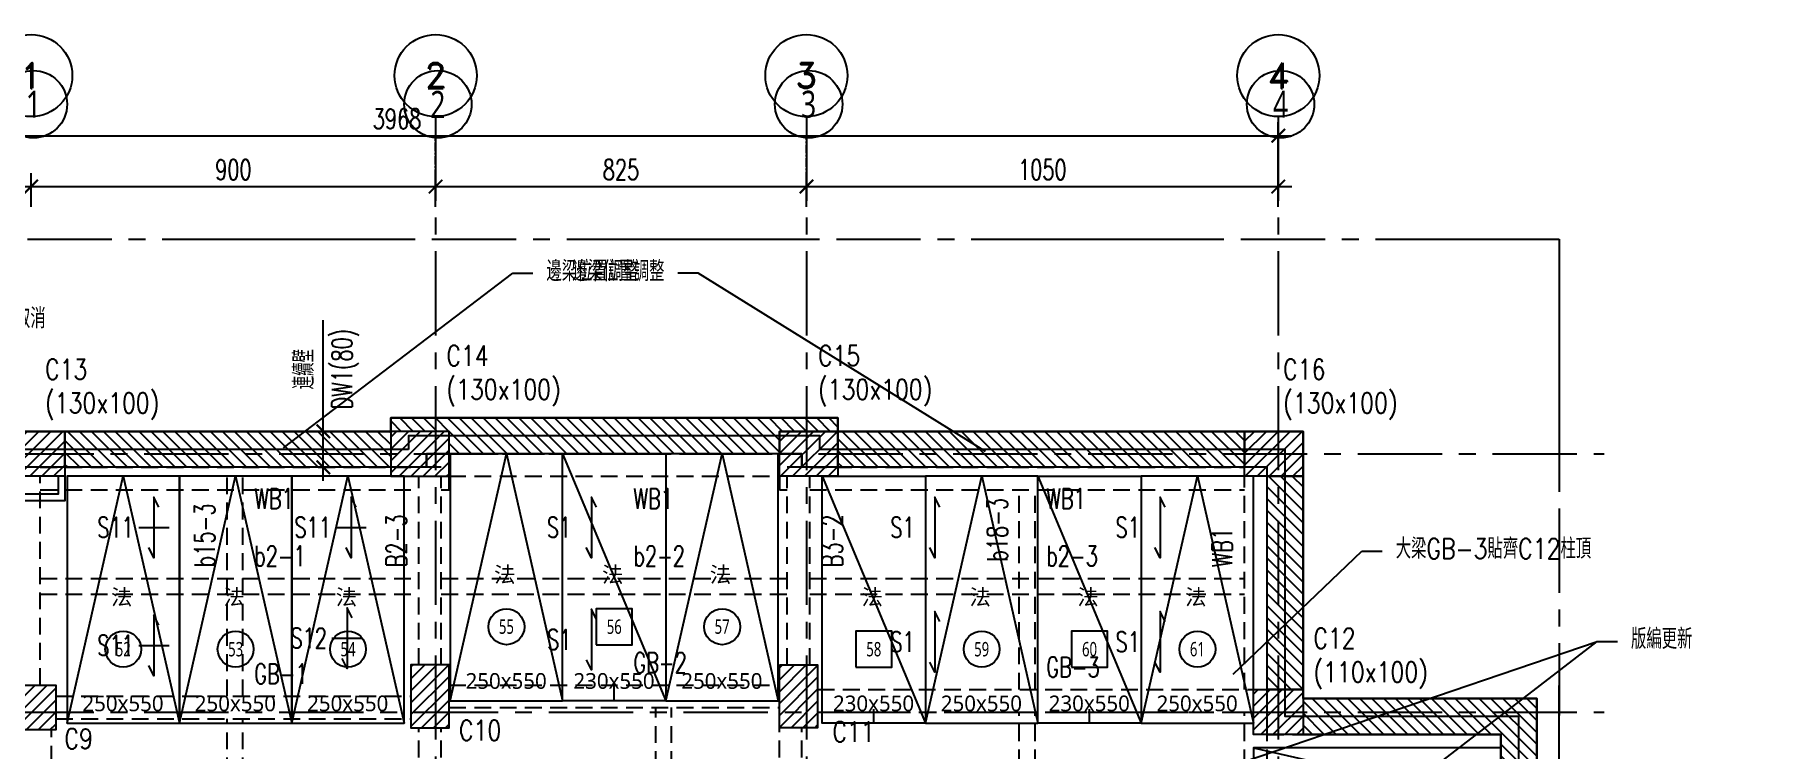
# Model space of a CAD drawing. Header units: millimetres. Extents: x -3377 to 119122, y -22007 to 15479.
# Drawn here: x 15917 to 19760, y 2226 to 3818 of the extents above; entities that cross this region are included whole.
import ezdxf
from ezdxf import colors
from ezdxf.entities.mleader import LeaderData, LeaderLine
from ezdxf.enums import TextEntityAlignment as Align
from ezdxf.math import Vec2, Vec3

# ---------------------------------------------------------------- set-up
doc = ezdxf.new("R2010")
doc.units = ezdxf.units.MM
doc.header["$LTSCALE"] = 150
doc.header["$MEASUREMENT"] = 0
doc.linetypes.add('CENTER', pattern=[2, 1.25, -0.25, 0.25, -0.25])
doc.linetypes.add('HIDDEN', pattern=[0.375, 0.25, -0.125])
doc.layers.get('0').update_dxf_attribs({"plot": 0})
for name, color, linetype, plot in [('AREA', 3, 'Continuous', False), ('S-ARCH', 252, 'Continuous', False), ('S-CLOUD_20220217(結構依建築圖2022-0216修改)', 4, 'Continuous', False)]:
    doc.layers.add(name, color=color, linetype=linetype, plot=plot)
for name, color, linetype in [('COL', 1, 'Continuous'), ('Col-Line', 8, 'CENTER'), ('Duct', 1, 'Continuous'), ('GRID', 5, 'CENTER'), ('PARK', 4, 'Continuous'), ('S-COL', 7, 'Continuous'), ('S-COLB', 4, 'HIDDEN'), ('S-CONC', 7, 'Continuous'), ('S-DIM', 2, 'Continuous'), ('S-GRID', 1, 'CENTER'), ('S-GRID-DIM', 2, 'Continuous'), ('S-GRID-T', 3, 'Continuous'), ('S-HATCH-COL', 13, 'Continuous'), ('S-HATCH-CONC', 124, 'Continuous'), ('S-RCBMB', 3, 'HIDDEN'), ('S-RCBMG', 2, 'HIDDEN'), ('S-SITE', 34, 'CENTER'), ('S-SLAB', 5, 'Continuous'), ('S-SLABT', 2, 'Continuous'), ('S-SYM', 3, 'Continuous'), ('S-TEXTB', 3, 'Continuous'), ('S-TEXTC', 3, 'Continuous'), ('S-TEXTG', 2, 'Continuous'), ('WALL', 2, 'Continuous')]:
    doc.layers.add(name, color=color, linetype=linetype)
doc.styles.add('C1', font='', dxfattribs={"bigfont": 'japanese.shx'})
doc.styles.add('CD2', font='romand', dxfattribs={"height": 15})
doc.styles.add('CS4', font='romans.shx', dxfattribs={"width": 0.7, "height": 45, "bigfont": 'lsp.shx'})
doc.styles.add('HH', font='')
doc.styles.add('LSP', font='SIMPLEX.shx', dxfattribs={"width": 0.8, "bigfont": 'lsp.shx'})
doc.styles.get('C1').set_extended_font_data('微軟正黑體')
doc.styles.get('HH').set_extended_font_data('Microsoft JhengHei')
doc.dimstyles.new('DIM150', dxfattribs={"dimscale": 15, "dimtxt": 3, "dimasz": 2, "dimexe": 2, "dimexo": 2, "dimgap": 1, "dimtad": 1, "dimdec": 1, "dimdsep": 46, "dimtxsty": 'CS4', "dimblk1": 'ARCHTICK', "dimblk2": 'ARCHTICK', "dimsah": 1, "dimcen": 2, "dimdle": 2, "dimadec": 0, "dimazin": 0, "dimtfac": 1, "dimtdec": 1, "dimtmove": 0, "dimatfit": 3, "dimldrblk": 'TAA', "dimfxl": 0, "dimtolj": 1, "dimarcsym": 0})

# ---------------------------------------------------------------- blocks, each defined once
blk = doc.blocks.new('SG1')
at = {"layer": 'S-GRID-T'}
blk.add_circle((0, 6.09375), 6.09375, dxfattribs=at)
at = {"layer": 'S-GRID-T', "style": 'CD2'}
blk.add_attdef('GRID-BUB', text='', height=3.75, dxfattribs=at).set_placement((0, 6.09375), align=Align.MIDDLE_CENTER)
blk = doc.blocks.new('_ARCHTICK')
at = {"color": 0, "linetype": 'ByBlock', "const_width": 0.15}
blk.add_lwpolyline([(-0.5, -0.5), (0.5, 0.5)], dxfattribs=at)
blk = doc.blocks.new('*D249')
at = {"layer": 'DEFPOINTS', "color": 0, "transparency": 16777216}
for p in [(-5535.9, -287.4), (-9503.9, -400.6), (-5535.9, -400.6)]:
    blk.add_point(p, dxfattribs=at)
at = {"layer": 'S-GRID-DIM', "color": 0, "lineweight": -2, "transparency": 16777216}
for p, q in [((-9503.9, -370.6), (-9503.9, -257.4)), ((-5535.9, -370.6), (-5535.9, -257.4)), ((-9533.9, -287.4), (-5505.9, -287.4))]:
    blk.add_line(p, q, dxfattribs=at)
at = {"layer": 'S-GRID-DIM', "color": 0, "lineweight": -2, "transparency": 16777216, "xscale": 30, "yscale": 30, "zscale": 30, "rotation": 180}
blk.add_blockref('_ARCHTICK', (-9503.9, -287.4), dxfattribs=at)
at = {"layer": 'S-GRID-DIM', "color": 0, "lineweight": -2, "transparency": 16777216, "xscale": 30, "yscale": 30, "zscale": 30}
blk.add_blockref('_ARCHTICK', (-5535.9, -287.4), dxfattribs=at)
at = {"layer": 'S-GRID-DIM', "color": 0, "transparency": 16777216, "insert": (-7496.9, -249.9), "char_height": 45, "attachment_point": 5, "style": 'CS4'}
blk.add_mtext('\\A1;3968', dxfattribs=at)
blk = doc.blocks.new('TAA')
at = {"linetype": 'Continuous'}
blk.add_line((0, 0), (-1.66, 0), dxfattribs=at)
blk.add_solid([(-1.5, -0.25), (-1.5, 0.25), (0, 0)], dxfattribs=at)
blk = doc.blocks.new('*D250')
at = {"layer": 'DEFPOINTS', "color": 0, "transparency": 16777216}
for p in [(-7410.9, -400.6), (-8310.9, -476.2), (-7410.9, -476.2)]:
    blk.add_point(p, dxfattribs=at)
at = {"layer": 'S-GRID-DIM', "color": 0, "lineweight": -2, "transparency": 16777216}
for p, q in [((-8310.9, -446.2), (-8310.9, -370.6)), ((-7410.9, -446.2), (-7410.9, -370.6)), ((-8340.9, -400.6), (-7380.9, -400.6))]:
    blk.add_line(p, q, dxfattribs=at)
at = {"layer": 'S-GRID-DIM', "color": 0, "lineweight": -2, "transparency": 16777216, "xscale": 30, "yscale": 30, "zscale": 30, "rotation": 180}
blk.add_blockref('_ARCHTICK', (-8310.9, -400.6), dxfattribs=at)
at = {"layer": 'S-GRID-DIM', "color": 0, "lineweight": -2, "transparency": 16777216, "xscale": 30, "yscale": 30, "zscale": 30}
blk.add_blockref('_ARCHTICK', (-7410.9, -400.6), dxfattribs=at)
at = {"layer": 'S-GRID-DIM', "color": 0, "transparency": 16777216, "insert": (-7860.9, -363.1), "char_height": 45, "attachment_point": 5, "style": 'CS4'}
blk.add_mtext('\\A1;900', dxfattribs=at)
blk = doc.blocks.new('*D251')
at = {"layer": 'DEFPOINTS', "color": 0, "transparency": 16777216}
for p in [(-6585.9, -400.6), (-7410.9, -476.2), (-6585.9, -476.2)]:
    blk.add_point(p, dxfattribs=at)
at = {"layer": 'S-GRID-DIM', "color": 0, "lineweight": -2, "transparency": 16777216}
for p, q in [((-7410.9, -446.2), (-7410.9, -370.6)), ((-6585.9, -446.2), (-6585.9, -370.6)), ((-7440.9, -400.6), (-6555.9, -400.6))]:
    blk.add_line(p, q, dxfattribs=at)
at = {"layer": 'S-GRID-DIM', "color": 0, "lineweight": -2, "transparency": 16777216, "xscale": 30, "yscale": 30, "zscale": 30, "rotation": 180}
blk.add_blockref('_ARCHTICK', (-7410.9, -400.6), dxfattribs=at)
at = {"layer": 'S-GRID-DIM', "color": 0, "lineweight": -2, "transparency": 16777216, "xscale": 30, "yscale": 30, "zscale": 30}
blk.add_blockref('_ARCHTICK', (-6585.9, -400.6), dxfattribs=at)
at = {"layer": 'S-GRID-DIM', "color": 0, "transparency": 16777216, "insert": (-6998.4, -363.1), "char_height": 45, "attachment_point": 5, "style": 'CS4'}
blk.add_mtext('\\A1;825', dxfattribs=at)
blk = doc.blocks.new('*D252')
at = {"layer": 'DEFPOINTS', "color": 0, "transparency": 16777216}
for p in [(-5535.9, -400.6), (-6585.9, -476.2), (-5535.9, -476.2)]:
    blk.add_point(p, dxfattribs=at)
at = {"layer": 'S-GRID-DIM', "color": 0, "lineweight": -2, "transparency": 16777216}
for p, q in [((-6585.9, -446.2), (-6585.9, -370.6)), ((-5535.9, -446.2), (-5535.9, -370.6)), ((-6615.9, -400.6), (-5505.9, -400.6))]:
    blk.add_line(p, q, dxfattribs=at)
at = {"layer": 'S-GRID-DIM', "color": 0, "lineweight": -2, "transparency": 16777216, "xscale": 30, "yscale": 30, "zscale": 30, "rotation": 180}
blk.add_blockref('_ARCHTICK', (-6585.9, -400.6), dxfattribs=at)
at = {"layer": 'S-GRID-DIM', "color": 0, "lineweight": -2, "transparency": 16777216, "xscale": 30, "yscale": 30, "zscale": 30}
blk.add_blockref('_ARCHTICK', (-5535.9, -400.6), dxfattribs=at)
at = {"layer": 'S-GRID-DIM', "color": 0, "transparency": 16777216, "insert": (-6060.9, -363.1), "char_height": 45, "attachment_point": 5, "style": 'CS4'}
blk.add_mtext('\\A1;1050', dxfattribs=at)
blk = doc.blocks.new('*D248')
at = {"layer": 'DEFPOINTS', "color": 0, "transparency": 16777216}
for p in [(-8310.9, -400.6), (-9503.9, -476.2), (-8310.9, -476.2)]:
    blk.add_point(p, dxfattribs=at)
at = {"layer": 'S-GRID-DIM', "color": 0, "lineweight": -2, "transparency": 16777216}
for p, q in [((-9503.9, -446.2), (-9503.9, -370.6)), ((-8310.9, -446.2), (-8310.9, -370.6)), ((-9533.9, -400.6), (-8280.9, -400.6))]:
    blk.add_line(p, q, dxfattribs=at)
at = {"layer": 'S-GRID-DIM', "color": 0, "lineweight": -2, "transparency": 16777216, "xscale": 30, "yscale": 30, "zscale": 30, "rotation": 180}
blk.add_blockref('_ARCHTICK', (-9503.9, -400.6), dxfattribs=at)
at = {"layer": 'S-GRID-DIM', "color": 0, "lineweight": -2, "transparency": 16777216, "xscale": 30, "yscale": 30, "zscale": 30}
blk.add_blockref('_ARCHTICK', (-8310.9, -400.6), dxfattribs=at)
at = {"layer": 'S-GRID-DIM', "color": 0, "transparency": 16777216, "insert": (-8907.4, -363.1), "char_height": 45, "attachment_point": 5, "style": 'CS4'}
blk.add_mtext('\\A1;1193', dxfattribs=at)
blk = doc.blocks.new('CONC')
for points in [[(-6645.9, -995.9), (-7380.9, -995.9), (-7380.9, -945.9), (-7510.9, -945.9), (-7510.9, -915.9), (-6515.9, -915.9), (-6515.9, -945.9), (-6645.9, -945.9)], [(-8235.9, -945.9), (-7510.9, -945.9), (-7510.9, -1025.9), (-8235.9, -1025.9)], [(-6515.9, -945.9), (-5610.9, -945.9), (-5610.9, -1025.9), (-6515.9, -1025.9)], [(-5560.9, -1045.9), (-5480.9, -1045.9), (-5480.9, -1520.9), (-5560.9, -1520.9)], [(-5560.9, -2260.9), (-4960.9, -2260.9), (-4960.9, -1540.9), (-5480.9, -1540.9), (-5480.9, -1620.9), (-5040.9, -1620.9), (-5040.9, -2180.9), (-5560.9, -2180.9)]]:
    blk.add_lwpolyline(points, close=True)
blk = doc.blocks.new('COL(B4F-B2F)')
for points in [[(-8365.9, -945.9), (-8235.9, -945.9), (-8235.9, -1045.9), (-8365.9, -1045.9)], [(-7380.9, -945.9), (-7510.9, -945.9), (-7510.9, -1045.9), (-7380.9, -1045.9)], [(-6645.9, -945.9), (-6515.9, -945.9), (-6515.9, -1045.9), (-6645.9, -1045.9)], [(-5610.9, -945.9), (-5480.9, -945.9), (-5480.9, -1045.9), (-5610.9, -1045.9)], [(-7380.9, -1465.9), (-7465.9, -1465.9), (-7465.9, -1605.9), (-7380.9, -1605.9)], [(-6645.9, -1465.9), (-6560.9, -1465.9), (-6560.9, -1605.9), (-6645.9, -1605.9)], [(-8365.9, -1510.9), (-8255.9, -1510.9), (-8255.9, -1610.9), (-8365.9, -1610.9)], [(-5590.9, -1520.9), (-5480.9, -1520.9), (-5480.9, -1620.9), (-5590.9, -1620.9)]]:
    blk.add_lwpolyline(points, close=True)
blk = doc.blocks.new('*D45')
at = {"layer": 'DEFPOINTS', "color": 0, "transparency": 16777216}
for p in [(16559.9, 2934.2), (16559.9, 2934.2), (16559.9, 2854.2)]:
    blk.add_point(p, dxfattribs=at)
at = {"layer": 'S-DIM', "color": 0, "lineweight": -2, "transparency": 16777216}
for p, q in [((16559.9, 2934.2), (16559.9, 3181.7)), ((16559.9, 2824.2), (16559.9, 2934.2))]:
    blk.add_line(p, q, dxfattribs=at)
at = {"layer": 'S-DIM', "color": 0, "lineweight": -2, "transparency": 16777216, "xscale": 30, "yscale": 30, "zscale": 30}
for p, rotation in [((16559.9, 2934.2), 90), ((16559.9, 2854.2), 270)]:
    blk.add_blockref('_ARCHTICK', p, dxfattribs=dict(at, rotation=rotation))
at = {"layer": 'S-DIM', "color": 0, "transparency": 16777216, "char_height": 45, "attachment_point": 5, "rotation": 90, "style": 'CS4'}
for s, insert in [('\\A1;DW1(80)', (16609.2, 3072.9)), ('\\A1;連續壁', (16516.7, 3072.9))]:
    blk.add_mtext(s, dxfattribs=dict(at, insert=insert))
blk = doc.blocks.new('A$C51804F4D')
at = {"layer": 'AREA', "color": 252}
blk.add_lwpolyline([(-910, 1305), (-2160.2, 1305, 1.444326), (-2878.4, -605), (-1801.2, -605), (1040, -605), (1040, 70), (1560, 70), (1560, 710), (1040, 710), (1040, 1305), (5, 1305), (5, 1335), (-910, 1335)], format="xyb", close=True, dxfattribs=at)
at = {"layer": 'COL', "color": 252}
for points in [[(-1805, 1345), (-1675, 1345), (-1675, 1245), (-1805, 1245)], [(-820, 1345), (-950, 1345), (-950, 1245), (-820, 1245)], [(-85, 1345), (45, 1345), (45, 1245), (-85, 1245)], [(950, 1345), (1080, 1345), (1080, 1245), (950, 1245)], [(-820, 825), (-905, 825), (-905, 685), (-820, 685)], [(-85, 825), (0, 825), (0, 685), (-85, 685)], [(-1805, 780), (-1695, 780), (-1695, 680), (-1805, 680)], [(970, 770), (1080, 770), (1080, 670), (970, 670)]]:
    blk.add_lwpolyline(points, close=True, dxfattribs=at)
at = {"layer": 'Col-Line', "color": 252, "linetype": 'ByBlock'}
for centre in [(-1745, 2073.6), (-845, 2073.6), (-20, 2073.6), (1030, 2073.6)]:
    blk.add_circle(centre, 75, dxfattribs=at)
at = {"layer": 'Duct', "color": 252, "linetype": 'CENTER', "ltscale": 3}
blk.add_lwpolyline([(-4158.3, -1071.5), (-4158.3, 185.7), (-4158.4, 1773.2), (1649.9, 1773.1), (1649.4, 185.7), (1649, -1071.5), (-1332.8, -1071.5)], close=True, dxfattribs=at)
blk.add_lwpolyline([(-4158.3, -1071.5), (-4158.3, 185.7), (-4158.4, 1773.2), (1649.9, 1773.1), (1649.4, 185.7), (1649, -1071.5), (-1332.8, -1071.5)], close=True, dxfattribs=at)
at = {"layer": 'GRID', "color": 252, "ltscale": 0.1}
for p, q in [((-850, 1879.4), (-850, 1998.6)), ((-25, 1874.4), (-25, 1998.6)), ((1025, 1874.4), (1025, 1998.6))]:
    blk.add_line(p, q, dxfattribs=at)
at = {"layer": 'PARK', "color": 252}
for p, q in [((-567.5, 1295), (-337.5, 745)), ((10, 1245), (240, 695)), ((490, 1245), (720, 695)), ((-452.5, 745), (-452.5, 776.5)), ((125, 695), (125, 726.5)), ((605, 695), (605, 726.5))]:
    blk.add_line(p, q, dxfattribs=at)
for points in [[(-817.5, 745), (-567.5, 745), (-567.5, 1295), (-817.5, 1295), (-817.5, 745), (-692.5, 1295), (-567.5, 745)], [(-337.5, 745), (-567.5, 745), (-567.5, 1295), (-337.5, 1295), (-337.5, 745), (-452.5, 745), (-567.5, 745)], [(-337.5, 745), (-87.5, 745), (-87.5, 1295), (-337.5, 1295), (-337.5, 745), (-212.5, 1295), (-87.5, 745)], [(-1670, 695), (-1420, 695), (-1420, 1245), (-1670, 1245), (-1670, 695), (-1545, 1245), (-1420, 695)], [(-1420, 695), (-1170, 695), (-1170, 1245), (-1420, 1245), (-1420, 695), (-1295, 1245), (-1170, 695)], [(-1170, 695), (-920, 695), (-920, 1245), (-1170, 1245), (-1170, 695), (-1045, 1245), (-920, 695)], [(240, 695), (10, 695), (10, 1245), (240, 1245), (240, 695), (125, 695), (10, 695)], [(240, 695), (490, 695), (490, 1245), (240, 1245), (240, 695), (365, 1245), (490, 695)], [(720, 695), (490, 695), (490, 1245), (720, 1245), (720, 695), (605, 695), (490, 695)], [(720, 695), (970, 695), (970, 1245), (720, 1245), (720, 695), (845, 1245), (970, 695)], [(970, 640), (970, 390), (1520, 390), (1520, 640), (970, 640), (1520, 515), (970, 390)]]:
    blk.add_lwpolyline(points, dxfattribs=at)
at = {"layer": 'PARK', "color": 252, "linetype": 'Continuous'}
for points in [[(-492.5, 870), (-412.5, 870), (-412.5, 950), (-492.5, 950)], [(85, 820), (165, 820), (165, 900), (85, 900)], [(565, 820), (645, 820), (645, 900), (565, 900)]]:
    blk.add_lwpolyline(points, close=True, dxfattribs=at)
at = {"layer": 'PARK', "color": 252}
for centre in [(-692.5, 910), (-212.5, 910), (-1545, 860), (-1295, 860), (-1045, 860), (365, 860), (845, 860)]:
    blk.add_circle(centre, 40, dxfattribs=at)
at = {"layer": 'WALL', "color": 252}
for points in [[(-950, 1345), (-2145.3, 1345, 1.434028), (-2878.4, -645), (-1801.2, -645), (1080, -645), (1080, 30), (1600, 30), (1600, 750), (1080, 750), (1080, 1345), (45, 1345), (45, 1375), (-950, 1375)], [(-870, 1265), (-2175.4, 1265, 1.455344), (-2878.4, -565), (-1801.2, -565), (1000, -565), (1000, 110), (1520, 110), (1520, 670), (1000, 670), (1000, 1265), (-35, 1265), (-35, 1295), (-870, 1295)]]:
    blk.add_lwpolyline(points, format="xyb", close=True, dxfattribs=at)
for points in [[(-1675, 1245), (-1675, 1190), (-2100.2, 1190, 0.036253), (-2210.2, 1295, 27.583957)], [(-1690, 1245), (-1690, 1205), (-2093.6, 1205, 0.030455), (-2186.9, 1295)]]:
    blk.add_lwpolyline(points, format="xyb", dxfattribs=at)
at = {"color": 252, "style": 'HH'}
for s, p in [('法', (-696.1, 1008.6)), ('法', (-456.1, 1008.6)), ('法', (-216.1, 1008.6)), ('法', (-1548.6, 958.6)), ('法', (-1298.6, 958.6)), ('法', (-1048.6, 958.6)), ('法', (121.4, 958.6)), ('法', (361.4, 958.6)), ('法', (601.4, 958.6)), ('法', (841.4, 958.6)), ('250x550', (-693.1, 771.7)), ('230x550', (-453.1, 771.7)), ('250x550', (-213.1, 771.7)), ('250x550', (-1545.6, 721.7)), ('250x550', (-1295.6, 721.7)), ('250x550', (-1045.6, 721.7)), ('230x550', (124.4, 721.7)), ('250x550', (364.4, 721.7)), ('230x550', (604.4, 721.7)), ('250x550', (844.4, 721.7))]:
    blk.add_text(s, height=35, dxfattribs=at).set_placement(p, align=Align.CENTER)
at = {"layer": 'Col-Line', "color": 252, "style": 'C1', "width": 0.75}
for s, p in [('1', (-1745, 2073.6)), ('2', (-845, 2073.6)), ('3', (-20, 2073.6)), ('4', (1030, 2073.6))]:
    blk.add_text(s, height=60, dxfattribs=at).set_placement(p, align=Align.MIDDLE)
at = {"layer": 'PARK', "color": 252, "style": 'C1', "width": 0.7}
for s, p in [('55', (-692.5, 910)), ('56', (-452.5, 910)), ('57', (-212.5, 910)), ('52', (-1545, 860)), ('53', (-1295, 860)), ('54', (-1045, 860)), ('58', (125, 860)), ('59', (365, 860)), ('60', (605, 860)), ('61', (845, 860))]:
    blk.add_text(s, height=32, dxfattribs=at).set_placement(p, align=Align.MIDDLE)
blk = doc.blocks.new('2022-0217')
blk.add_blockref('A$C51804F4D', (5549.5, -6171))
blk = doc.blocks.new('_None')
blk = doc.blocks.new('LINE')
at = {"layer": 'S-GRID'}
for points in [[(-7410.87, -244.9), (-7410.87, -3085.91)], [(-6585.87, -244.9), (-6585.87, -3085.91)], [(-5535.87, -244.9), (-5535.87, -3085.91)], [(-11059.11, -995.91), (-4810.87, -995.91)], [(-11059.11, -1570.91), (-4810.87, -1570.91)]]:
    blk.add_lwpolyline(points, dxfattribs=at)
at = {"layer": 'S-GRID-T', "xscale": 15, "yscale": 15, "zscale": 15}
for p, values in [((-8310.87, -244.9), {'GRID-BUB': '1'}), ((-7410.87, -244.9), {'GRID-BUB': '2'}), ((-6585.87, -244.9), {'GRID-BUB': '3'}), ((-5535.87, -244.9), {'GRID-BUB': '4'})]:
    blk.add_blockref('SG1', p, dxfattribs=at).add_auto_attribs(values)
at = {"layer": 'S-GRID-DIM'}
dim = blk.add_linear_dim(base=(-5535.87, -287.4), p1=(-9503.87, -400.57), p2=(-5535.87, -400.57), dimstyle='DIM150', dxfattribs=at)
dim.commit()
dim.dimension.update_dxf_attribs({"geometry": '*D249', "text_midpoint": (-7496.87, -287.4), "dimtype": 128})
for base, p1, p2, picture, middle in [((-8310.87, -400.57), (-9503.87, -476.23), (-8310.87, -476.23), '*D248', (-8907.37, -363.07)), ((-7410.87, -400.57), (-8310.87, -476.23), (-7410.87, -476.23), '*D250', (-7860.87, -363.07)), ((-6585.87, -400.57), (-7410.87, -476.23), (-6585.87, -476.23), '*D251', (-6998.37, -363.07)), ((-5535.87, -400.57), (-6585.87, -476.23), (-5535.87, -476.23), '*D252', (-6060.87, -363.07))]:
    dim = blk.add_linear_dim(base=base, p1=p1, p2=p2, dimstyle='DIM150', dxfattribs=at)
    dim.commit()
    dim.dimension.update_dxf_attribs({"geometry": picture, "text_midpoint": middle})

msp = doc.modelspace()

# ---------------------------------------------------------------- hatches: boundary and pattern name
at = {"layer": 'S-HATCH-COL'}
h = msp.add_hatch(dxfattribs=at)
h.set_pattern_fill('ANSI31', color=256, scale=150, style=0)
h.paths.add_polyline_path([(14794.93, 2459.16), (14684.93, 2459.16), (14684.93, 2549.16), (14794.93, 2549.16)])
h.paths.add_polyline_path([(14794.93, 1609.16), (14684.93, 1609.16), (14684.93, 1699.16), (14794.93, 1699.16)])
h.paths.add_polyline_path([(18629.93, 2359.16), (18739.93, 2359.16), (18739.93, 2259.16), (18629.93, 2259.16)])
h.paths.add_polyline_path([(18629.93, 1619.16), (18739.93, 1619.16), (18739.93, 1519.16), (18629.93, 1519.16)])
h.paths.add_polyline_path([(18609.93, 1044.16), (18739.93, 1044.16), (18739.93, 944.16), (18609.93, 944.16)])
h.paths.add_polyline_path([(17524.93, 1044.16), (17654.93, 1044.16), (17654.93, 944.16), (17524.93, 944.16)])
h.paths.add_polyline_path([(16869.93, 1044.16), (16739.93, 1044.16), (16739.93, 944.16), (16869.93, 944.16)])
h.paths.add_polyline_path([(15854.93, 2934.16), (15984.93, 2934.16), (15984.93, 2834.16), (15854.93, 2834.16)])
h.paths.add_polyline_path([(15854.93, 2369.16), (15964.93, 2369.16), (15964.93, 2269.16), (15854.93, 2269.16)])
h.paths.add_polyline_path([(15854.93, 1634.16), (15964.93, 1634.16), (15964.93, 1534.16), (15854.93, 1534.16)])
h.paths.add_polyline_path([(15854.93, 1044.16), (15984.93, 1044.16), (15984.93, 944.16), (15854.93, 944.16)])
h.paths.add_polyline_path([(16839.93, 2934.16), (16709.93, 2934.16), (16709.93, 2834.16), (16839.93, 2834.16)])
h.paths.add_polyline_path([(17574.93, 1589.16), (17659.93, 1589.16), (17659.93, 1449.16), (17574.93, 1449.16)])
h.paths.add_polyline_path([(17574.93, 2414.16), (17659.93, 2414.16), (17659.93, 2274.16), (17574.93, 2274.16)])
h.paths.add_polyline_path([(16839.93, 2414.16), (16754.93, 2414.16), (16754.93, 2274.16), (16839.93, 2274.16)])
h.paths.add_polyline_path([(16754.93, 1589.16), (16839.93, 1589.16), (16839.93, 1449.16), (16754.93, 1449.16)])
h.paths.add_polyline_path([(17574.93, 2934.16), (17704.93, 2934.16), (17704.93, 2834.16), (17574.93, 2834.16)])
h.paths.add_polyline_path([(18609.93, 2934.16), (18739.93, 2934.16), (18739.93, 2834.16), (18609.93, 2834.16)])
h.paths.add_polyline_path([(14297.83, 2039.16), (14367.83, 2039.16), (14367.83, 2109.16), (14297.83, 2109.16)])
at = {"layer": 'S-HATCH-CONC'}
h = msp.add_hatch(dxfattribs=at)
h.set_pattern_fill('ANSI31', color=256, scale=150, angle=90, style=0)
h.set_pattern_definition([(135, (12110.4, 0), (-13.25825, -13.25825), [])])
h.paths.add_polyline_path([(18659.93, 1619.16), (19259.93, 1619.16), (19259.93, 2339.16), (18739.93, 2339.16), (18739.93, 2259.16), (19179.93, 2259.16), (19179.93, 1699.16), (18659.93, 1699.16)])
h.paths.add_polyline_path([(18659.93, 2834.16), (18739.93, 2834.16), (18739.93, 2359.16), (18659.93, 2359.16)])
h.paths.add_polyline_path([(18739.93, 1519.16), (18659.93, 1519.16), (18659.93, 1044.16), (18739.93, 1044.16)])
h.paths.add_polyline_path([(15984.93, 1024.16), (16739.93, 1024.16), (16739.93, 944.16), (15984.93, 944.16)])
h.paths.add_polyline_path([(16869.93, 1024.16), (17524.93, 1024.16), (17524.93, 944.16), (16869.93, 944.16)])
h.paths.add_polyline_path([(17654.93, 1024.16), (18609.93, 1024.16), (18609.93, 944.16), (17654.93, 944.16)])
edge = h.paths.add_edge_path()
edge.add_line((15854.93, 944.16), (14781.58, 944.16))
edge.add_arc((14781.58, 2074.16), 1130, 49.55789, 269.99999, ccw=False)
edge.add_line((15514.59, 2934.16), (15854.93, 2934.16))
edge.add_line((15854.93, 2934.16), (15854.93, 2854.16))
edge.add_line((15854.93, 2854.16), (15484.5, 2854.16))
edge.add_arc((14781.58, 2074.16), 1050, 47.97535, 269.99999)
edge.add_line((14781.58, 1024.16), (15854.93, 1024.16))
edge.add_line((15854.93, 1024.16), (15854.93, 944.16))
h.paths.add_polyline_path([(15984.93, 2934.16), (16709.93, 2934.16), (16709.93, 2854.16), (15984.93, 2854.16)])
h.paths.add_polyline_path([(17574.93, 2884.16), (16839.93, 2884.16), (16839.93, 2934.16), (16709.93, 2934.16), (16709.93, 2964.16), (17704.93, 2964.16), (17704.93, 2934.16), (17574.93, 2934.16)])
h.paths.add_polyline_path([(17704.93, 2934.16), (18609.93, 2934.16), (18609.93, 2854.16), (17704.93, 2854.16)])

# ---------------------------------------------------------------- linework, layer by layer
at = {"layer": 'S-RCBMB'}
for p, q in [((16346.18, 2344.16), (16346.18, 2834.16)), ((16381.18, 2344.16), (16381.18, 2834.16)), ((18108.68, 2359.16), (18108.68, 2804.16)), ((18143.68, 2359.16), (18143.68, 2804.16)), ((15929.93, 2606.66), (16772.43, 2606.66)), ((16822.43, 2606.66), (17592.43, 2606.66)), ((17642.43, 2606.66), (18609.93, 2606.66)), ((15929.93, 2571.66), (16772.43, 2571.66)), ((16822.43, 2571.66), (17592.43, 2571.66)), ((17642.43, 2571.66), (18609.93, 2571.66)), ((17299.93, 1509.16), (17299.93, 2319.16)), ((17334.93, 1509.16), (17334.93, 2319.16)), ((18108.68, 1569.16), (18108.68, 2309.16)), ((18143.68, 1569.16), (18143.68, 2309.16)), ((16346.18, 1551.35), (16346.18, 2294.16)), ((16381.18, 1551.35), (16381.18, 2294.16))]:
    msp.add_line(p, q, dxfattribs=at)
at = {"layer": 'S-RCBMG'}
for p, q in [((16789.93, 2854.16), (16789.93, 2884.16)), ((16789.93, 2884.16), (17624.93, 2884.16)), ((17624.93, 2884.16), (17624.93, 2854.16)), ((15929.93, 2854.16), (16772.43, 2854.16)), ((16822.43, 2854.16), (16789.93, 2854.16)), ((17624.93, 2854.16), (17592.43, 2854.16)), ((17642.43, 2854.16), (18609.93, 2854.16)), ((15929.93, 2369.16), (15929.93, 2834.16)), ((16772.43, 2414.16), (16772.43, 2834.16)), ((16822.43, 2414.16), (16822.43, 2834.16)), ((16839.93, 2804.16), (16839.93, 2834.16)), ((16839.93, 2834.16), (17574.93, 2834.16)), ((17574.93, 2834.16), (17574.93, 2804.16)), ((17592.43, 2414.16), (17592.43, 2834.16)), ((17642.43, 2414.16), (17642.43, 2834.16)), ((18609.93, 2359.16), (18609.93, 2834.16)), ((18659.93, 2359.16), (18659.93, 2834.16)), ((15929.93, 2804.16), (16772.43, 2804.16)), ((16822.43, 2804.16), (16839.93, 2804.16)), ((17574.93, 2804.16), (17592.43, 2804.16)), ((17642.43, 2804.16), (18609.93, 2804.16)), ((15964.93, 2344.16), (16754.93, 2344.16)), ((16839.93, 2369.16), (17574.93, 2369.16)), ((17659.93, 2359.16), (18629.93, 2359.16)), ((16839.93, 2319.16), (17574.93, 2319.16)), ((17659.93, 2309.16), (18629.93, 2309.16)), ((18609.93, 1569.16), (18609.93, 2309.16)), ((18659.93, 1569.16), (18659.93, 2309.16)), ((15954.93, 1634.16), (15954.93, 2269.16)), ((15964.93, 2294.16), (16754.93, 2294.16)), ((16772.43, 1589.16), (16772.43, 2274.16)), ((16822.43, 1589.16), (16822.43, 2274.16)), ((17574.93, 1589.16), (17574.93, 2274.16)), ((17624.93, 1589.16), (17624.93, 2274.16)), ((18659.93, 2259.16), (19179.93, 2259.16)), ((19179.93, 2259.16), (19179.93, 1699.16))]:
    msp.add_line(p, q, dxfattribs=at)
at = {"layer": 'S-SITE'}
msp.add_lwpolyline([(13501.58, 517.68), (13501.6, 1774.9), (13501.58, 3362.39), (19309.83, 3362.26), (19309.31, 1774.81), (19308.9, 517.68), (16327.11, 517.68)], close=True, dxfattribs=at)
at = {"layer": 'S-SLAB'}
msp.add_lwpolyline([(18739.93, 944.16), (14781.58, 944.16, -1.4340277), (15514.59, 2934.16), (16709.93, 2934.16), (16709.93, 2964.16), (17704.93, 2964.16), (17704.93, 2934.16), (18739.93, 2934.16), (18739.93, 2339.16), (19259.93, 2339.16), (19259.93, 1619.16), (18739.93, 1619.16), (18739.93, 944.16)], format="xyb", dxfattribs=at)
at = {"layer": 'S-SLABT', "color": 1}
for p, q in [((16149.31, 2720.41), (16216.81, 2720.41)), ((16588.06, 2720.41), (16655.56, 2720.41)), ((16579.31, 2473.73), (16646.81, 2473.73)), ((16149.31, 2457.49), (16216.81, 2457.49))]:
    msp.add_line(p, q, dxfattribs=at)
for points in [[(16194.31, 2765.41), (16183.06, 2787.91), (16183.06, 2652.91), (16171.81, 2675.41)], [(16633.06, 2765.41), (16621.81, 2787.91), (16621.81, 2652.91), (16610.56, 2675.41)], [(17167.62, 2765.41), (17156.37, 2787.91), (17156.37, 2652.91), (17145.12, 2675.41)], [(17931.81, 2765.41), (17920.56, 2787.91), (17920.56, 2652.91), (17909.31, 2675.41)], [(18433.06, 2765.41), (18421.81, 2787.91), (18421.81, 2652.91), (18410.56, 2675.41)], [(16624.31, 2518.73), (16613.06, 2541.23), (16613.06, 2406.23), (16601.81, 2428.73)], [(17168.12, 2515.41), (17156.87, 2537.91), (17156.87, 2402.91), (17145.62, 2425.41)], [(16194.31, 2502.49), (16183.06, 2524.99), (16183.06, 2389.99), (16171.81, 2412.49)], [(17931.81, 2510.41), (17920.56, 2532.91), (17920.56, 2397.91), (17909.31, 2420.41)], [(18433.06, 2510.41), (18421.81, 2532.91), (18421.81, 2397.91), (18410.56, 2420.41)]]:
    msp.add_lwpolyline(points, dxfattribs=at)

# ---------------------------------------------------------------- block references
at = {"layer": 'S-ARCH'}
msp.add_blockref('2022-0217', (12110.4, 7760.14), dxfattribs=at)
at = {"layer": 'S-COL'}
msp.add_blockref('COL(B4F-B2F)', (24220.8, 3880.07), dxfattribs=at)
at = {"layer": 'S-COLB'}
msp.add_blockref('COL(B4F-B2F)', (24220.8, 3880.07), dxfattribs=at)
at = {"layer": 'S-CONC'}
msp.add_blockref('CONC', (24220.8, 3880.07), dxfattribs=at)
at = {"layer": 'S-GRID'}
msp.add_blockref('LINE', (24220.8, 3880.07), dxfattribs=at)

# ---------------------------------------------------------------- texts
at = {"layer": 'S-SLABT', "color": 2, "style": 'CS4', "width": 0.7}
for s, p in [('S11', (16138.06, 2697.91)), ('S11', (16576.81, 2697.91)), ('S1', (17111.37, 2697.91)), ('S1', (17875.56, 2697.91)), ('S1', (18376.81, 2697.91)), ('S11', (16138.06, 2434.99)), ('S12', (16568.06, 2451.23)), ('S1', (17111.87, 2447.91)), ('S1', (17875.56, 2442.91)), ('S1', (18376.81, 2442.91))]:
    msp.add_text(s, height=45, dxfattribs=at).set_placement(p, align=Align.RIGHT)
at = {"layer": 'S-TEXTB', "style": 'CS4', "width": 0.7}
for s, p in [('b15-3', (16296.18, 2631.66, 0)), ('b18-3', (18059.87, 2644.24, 0))]:
    msp.add_text(s, height=45, rotation=90, dxfattribs=at).set_placement(p, align=Align.MIDDLE_LEFT)
for s, p in [('b2-1', (16406.18, 2656.66, 0)), ('b2-2', (17249.93, 2656.66, 0)), ('b2-3', (18168.68, 2656.66, 0))]:
    msp.add_text(s, height=45, dxfattribs=at).set_placement(p, align=Align.MIDDLE_LEFT)
at = {"layer": 'S-TEXTC', "style": 'CS4', "width": 0.8}
for s, p in [('C14', (16833.79, 3080.04)), ('C15', (17660.69, 3080.04)), ('C13', (15940.69, 3050.04)), ('C16', (18695.69, 3050.04)), ('(130x100)', (16833.79, 3005.04)), ('(130x100)', (17660.69, 3005.04)), ('(130x100)', (15940.69, 2975.04)), ('(130x100)', (18695.69, 2975.04)), ('C12', (18763.11, 2450.82)), ('(110x100)', (18763.11, 2375.82)), ('C9', (15983.85, 2227.06)), ('C10', (16861.7, 2245.82)), ('C11', (17692.63, 2242.64))]:
    msp.add_text(s, height=45, dxfattribs=at).set_placement(p)
at = {"layer": 'S-TEXTG', "style": 'CS4', "width": 0.7}
for s, p in [('WB1', (16406.18, 2784.16)), ('WB1', (17249.93, 2784.16)), ('WB1', (18168.68, 2784.16)), ('GB-2', (17249.93, 2419.16, 0)), ('GB-3', (18168.68, 2409.16, 0)), ('GB-1', (16406.18, 2394.16, 0))]:
    msp.add_text(s, height=45, dxfattribs=at).set_placement(p, align=Align.MIDDLE_LEFT)
for s, p in [('B2-3', (16722.43, 2631.66, 0)), ('B3-2', (17692.43, 2631.66)), ('WB1', (18559.93, 2631.66, 0))]:
    msp.add_text(s, height=45, rotation=90, dxfattribs=at).set_placement(p, align=Align.MIDDLE_LEFT)

# ---------------------------------------------------------------- dimensions: what is measured, and where the dimension line sits
at = {"layer": 'S-DIM'}
dim = msp.add_linear_dim(base=(16559.93, 2934.16), p1=(16559.93, 2854.16), p2=(16559.93, 2934.16), angle=90, text='連續壁\\XDW1(<>)', dimstyle='DIM150', dxfattribs=at)
dim.commit()
dim.dimension.update_dxf_attribs({"geometry": '*D45', "text_midpoint": (16559.93, 3072.91)})

# ---------------------------------------------------------------- leaders
at = {"layer": 'S-CLOUD_20220217(結構依建築圖2022-0216修改)'}
ml = msp.add_multileader_mtext('Standard', dxfattribs=at)
ml.set_content('邊梁位置調整', color=256, style='LSP')
ml.set_leader_properties(color=256)
ml.set_arrow_properties(name='NONE')
ml.build(insert=Vec2(0, 0))
ml.multileader.update_dxf_attribs({"text_left_attachment_type": 2, "text_right_attachment_type": 2, "dogleg_length": 3, "arrow_head_size": 30, "scale": 15})
ctx = ml.context
ctx.base_point, ctx.scale, ctx.char_height, ctx.arrow_head_size, ctx.landing_gap_size, ctx.plane_origin = Vec3(17026.38, 3286.28), 15, 45, 30, 30, Vec3(16471.06, 2897.32)
ctx.left_attachment, ctx.right_attachment = 2, 2
notes = []
notes.append((ctx, [(0, (1, 1, 0), (16981.38, 3286.28), (1, 0), 45, [(0, [(16471.06, 2897.32)], 0, [])])]))
ctx.mtext.insert, ctx.mtext.flow_direction = Vec3(17056.38, 3313.56), 5
ml = msp.add_multileader_mtext('Standard', dxfattribs=at)
ml.set_content('邊梁位置調整', color=256, style='LSP')
ml.set_leader_properties(color=256)
ml.set_arrow_properties(name='NONE')
ml.build(insert=Vec2(0, 0))
ml.multileader.update_dxf_attribs({"text_left_attachment_type": 2, "text_right_attachment_type": 2, "dogleg_length": 3, "arrow_head_size": 30, "scale": 15})
ctx = ml.context
ctx.base_point, ctx.scale, ctx.char_height, ctx.arrow_head_size, ctx.landing_gap_size, ctx.plane_origin = Vec3(17026.38, 3286.28), 15, 45, 30, 30, Vec3(16471.06, 2897.32)
ctx.left_attachment, ctx.right_attachment, ctx.text_align_type = 2, 2, 2
notes.append((ctx, [(1, (1, 1, 0), (17394.18, 3286.28), (-1, 0), 45, [(0, [(18033.54, 2889.57)], 0, [])])]))
ctx.mtext.insert, ctx.mtext.alignment, ctx.mtext.flow_direction = Vec3(17319.18, 3313.56), 3, 5
ml = msp.add_multileader_mtext('Standard', dxfattribs=at)
ml.set_content('WB1部分取消', color=256, style='LSP')
ml.set_leader_properties(color=256)
ml.set_arrow_properties(name='NONE')
ml.build(insert=Vec2(0, 0))
ml.multileader.update_dxf_attribs({"text_left_attachment_type": 2, "text_right_attachment_type": 2, "dogleg_length": 3, "arrow_head_size": 30, "scale": 15})
ctx = ml.context
ctx.base_point, ctx.scale, ctx.char_height, ctx.arrow_head_size, ctx.landing_gap_size, ctx.plane_origin = Vec3(15675.12, 3180.49), 15, 45, 30, 30, Vec3(15540.6, 2917.45)
ctx.left_attachment, ctx.right_attachment = 2, 2
notes.append((ctx, [(0, (1, 1, 0), (15630.12, 3180.49), (1, 0), 45, [(0, [(15540.6, 2917.45)], 0, [])])]))
ctx.mtext.insert, ctx.mtext.flow_direction = Vec3(15705.12, 3208.58), 5
ml = msp.add_multileader_mtext('Standard', dxfattribs=at)
ml.set_content('大梁GB-3貼齊C12柱頂', color=256, style='LSP')
ml.set_leader_properties(color=256)
ml.set_arrow_properties(name='NONE')
ml.build(insert=Vec2(0, 0))
ml.multileader.update_dxf_attribs({"text_left_attachment_type": 2, "text_right_attachment_type": 2, "dogleg_length": 3, "arrow_head_size": 30, "scale": 15})
ctx = ml.context
ctx.base_point, ctx.scale, ctx.char_height, ctx.arrow_head_size, ctx.landing_gap_size, ctx.plane_origin = Vec3(18916.13, 2667.74), 15, 45, 30, 30, Vec3(18584.23, 2393.71)
ctx.left_attachment, ctx.right_attachment = 2, 2
notes.append((ctx, [(0, (1, 1, 0), (18871.13, 2667.74), (1, 0), 45, [(0, [(18584.23, 2393.71)], 0, [])])]))
ctx.mtext.insert, ctx.mtext.flow_direction = Vec3(18946.13, 2695.68), 5
ml = msp.add_multileader_mtext('Standard', dxfattribs=at)
ml.set_content('版編更新', color=256, style='LSP')
ml.set_leader_properties(color=256)
ml.set_arrow_properties(name='NONE')
ml.build(insert=Vec2(0, 0))
ml.multileader.update_dxf_attribs({"text_left_attachment_type": 2, "text_right_attachment_type": 2, "dogleg_length": 3, "arrow_head_size": 30, "scale": 15})
ctx = ml.context
ctx.base_point, ctx.scale, ctx.char_height, ctx.arrow_head_size, ctx.landing_gap_size, ctx.plane_origin = Vec3(19439.67, 2466.34), 15, 45, 30, 30, Vec3(18506.11, 2124.31)
ctx.left_attachment, ctx.right_attachment = 2, 2
notes.append((ctx, [(0, (1, 1, 0), (19394.67, 2466.34), (1, 0), 45, [(0, [(18500.67, 2161.81)], 0, [])])]))
ctx.mtext.insert, ctx.mtext.flow_direction = Vec3(19469.67, 2494.64), 5
ml = msp.add_multileader_mtext('Standard', dxfattribs=at)
ml.set_content('版編更新', color=256, style='LSP')
ml.set_leader_properties(color=256)
ml.set_arrow_properties(name='NONE')
ml.build(insert=Vec2(0, 0))
ml.multileader.update_dxf_attribs({"text_left_attachment_type": 2, "text_right_attachment_type": 2, "dogleg_length": 3, "arrow_head_size": 30, "scale": 15})
ctx = ml.context
ctx.base_point, ctx.scale, ctx.char_height, ctx.arrow_head_size, ctx.landing_gap_size, ctx.plane_origin = Vec3(19439.67, 2466.34), 15, 45, 30, 30, Vec3(18506.11, 2124.31)
ctx.left_attachment, ctx.right_attachment = 2, 2
notes.append((ctx, [(0, (1, 1, 0), (19394.67, 2466.34), (1, 0), 45, [(0, [(18500.67, 1778.09)], 0, [])])]))
ctx.mtext.insert, ctx.mtext.flow_direction = Vec3(19469.67, 2494.64), 5
at = {"layer": 'S-SYM'}
ml = msp.add_multileader_mtext('Standard', dxfattribs=at)
ml.set_content('抬版高程另詳建築；\\P頂版,撐牆配筋，另詳S8-01', color=256, style='LSP')
ml.set_leader_properties(color=256)
ml.set_arrow_properties(name='NONE')
ml.build(insert=Vec2(0, 0))
ml.multileader.update_dxf_attribs({"text_left_attachment_type": 2, "text_right_attachment_type": 2, "dogleg_length": 3, "arrow_head_size": 30, "scale": 15})
ctx = ml.context
ctx.base_point, ctx.scale, ctx.char_height, ctx.arrow_head_size, ctx.landing_gap_size, ctx.plane_origin = Vec3(24327.95, 2795.85), 15, 45, 30, 30, Vec3(25164.67, 3044.78)
ctx.left_attachment, ctx.right_attachment, ctx.text_align_type = 2, 2, 2
notes.append((ctx, [(0, (1, 1, 0), (25006.59, 2795.85), (-1, 0), 45, [(0, [(25164.67, 3054.82)], 0, [])])]))
ctx.mtext.insert, ctx.mtext.width, ctx.mtext.alignment, ctx.mtext.flow_direction = Vec3(24931.59, 2864.36), 802.9463, 3, 5
for ctx, leaders in notes:
    for number, flags, end, landing, length, lines in leaders:
        leader = LeaderData()
        leader.index, (leader.has_last_leader_line, leader.has_dogleg_vector, leader.attachment_direction) = number, flags
        leader.last_leader_point, leader.dogleg_vector, leader.dogleg_length = Vec3(end), Vec3(landing), length
        for number, points, colour, breaks in lines:
            line = LeaderLine()
            line.index, line.vertices, line.color, line.breaks = number, Vec3.list(points), colors.encode_raw_color(colour), breaks
            leader.lines.append(line)
        ctx.leaders.append(leader)

doc.saveas('drawing.dxf')
